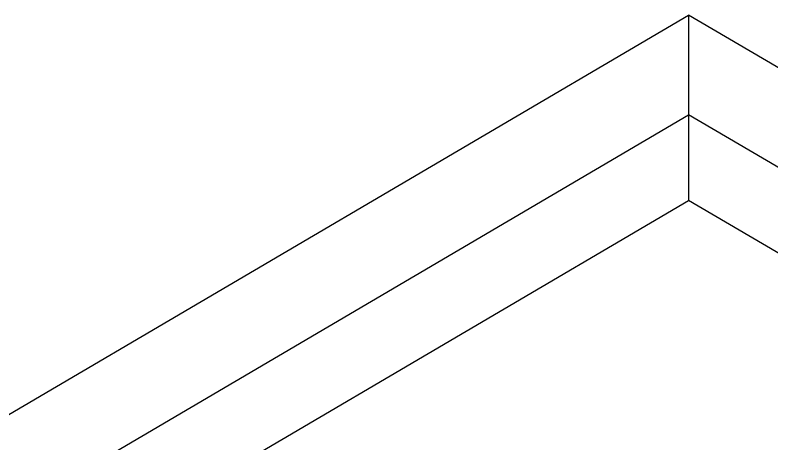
# Model space of a CAD drawing. Header units: centimetres. Extents: x 77721 to 213373, y -51694 to -17847.
# Drawn here: x 109905.7 to 110028.7, y -18712.4 to -18642.7 of the extents above; entities that cross this region are included whole.
import ezdxf

# ---------------------------------------------------------------- set-up
doc = ezdxf.new("R2010")
doc.units = ezdxf.units.CM
doc.header["$LTSCALE"] = 5
doc.header["$MEASUREMENT"] = 0
doc.layers.add('KOTI', color=4, linetype='Continuous')

msp = doc.modelspace()

# ---------------------------------------------------------------- linework, layer by layer
at = {"layer": 'KOTI', "color": 2, "linetype": 'Continuous', "true_color": 0xf1eb1f}
for p, q in [((109785.61, -18777.56), (110015.17, -18642.72)), ((110015.17, -18642.72), (110015.17, -18672.86)), ((110244.73, -18777.56), (110015.17, -18642.72)), ((109799.61, -18785.57), (110015.17, -18658.94)), ((110230.73, -18785.57), (110015.17, -18658.94)), ((109811.71, -18792.37), (110015.17, -18672.86)), ((110218.62, -18792.37), (110015.17, -18672.86))]:
    msp.add_line(p, q, dxfattribs=at)

doc.saveas('drawing.dxf')
